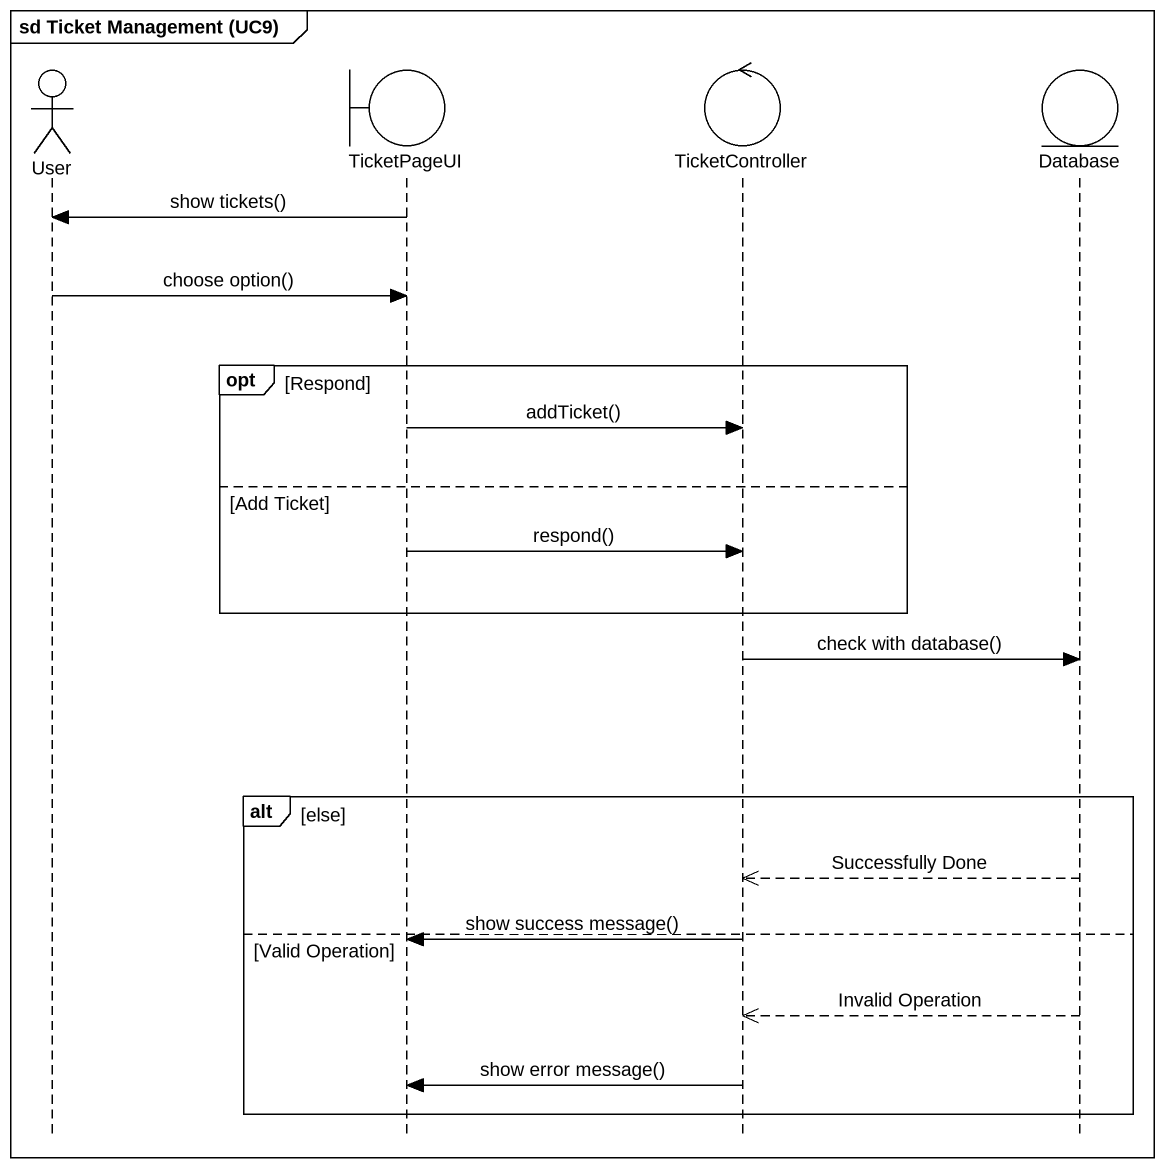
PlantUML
@startuml
mainframe sd Ticket Management (UC9)
hide footbox
actor User
boundary TicketPageUI
control TicketController
entity "Database" as Database_

TicketPageUI -> User : show tickets()
User -> TicketPageUI : choose option()
opt Respond
  TicketPageUI -> TicketController : addTicket()
else Add Ticket
  TicketPageUI -> TicketController : respond()
end
TicketController -> Database_ : check with database()
alt else
  Database_ -->> TicketController : Successfully Done
else Valid Operation
  TicketController -> TicketPageUI : show success message()
  Database_ -->> TicketController : Invalid Operation
  TicketController -> TicketPageUI : show error message()
end
@enduml
